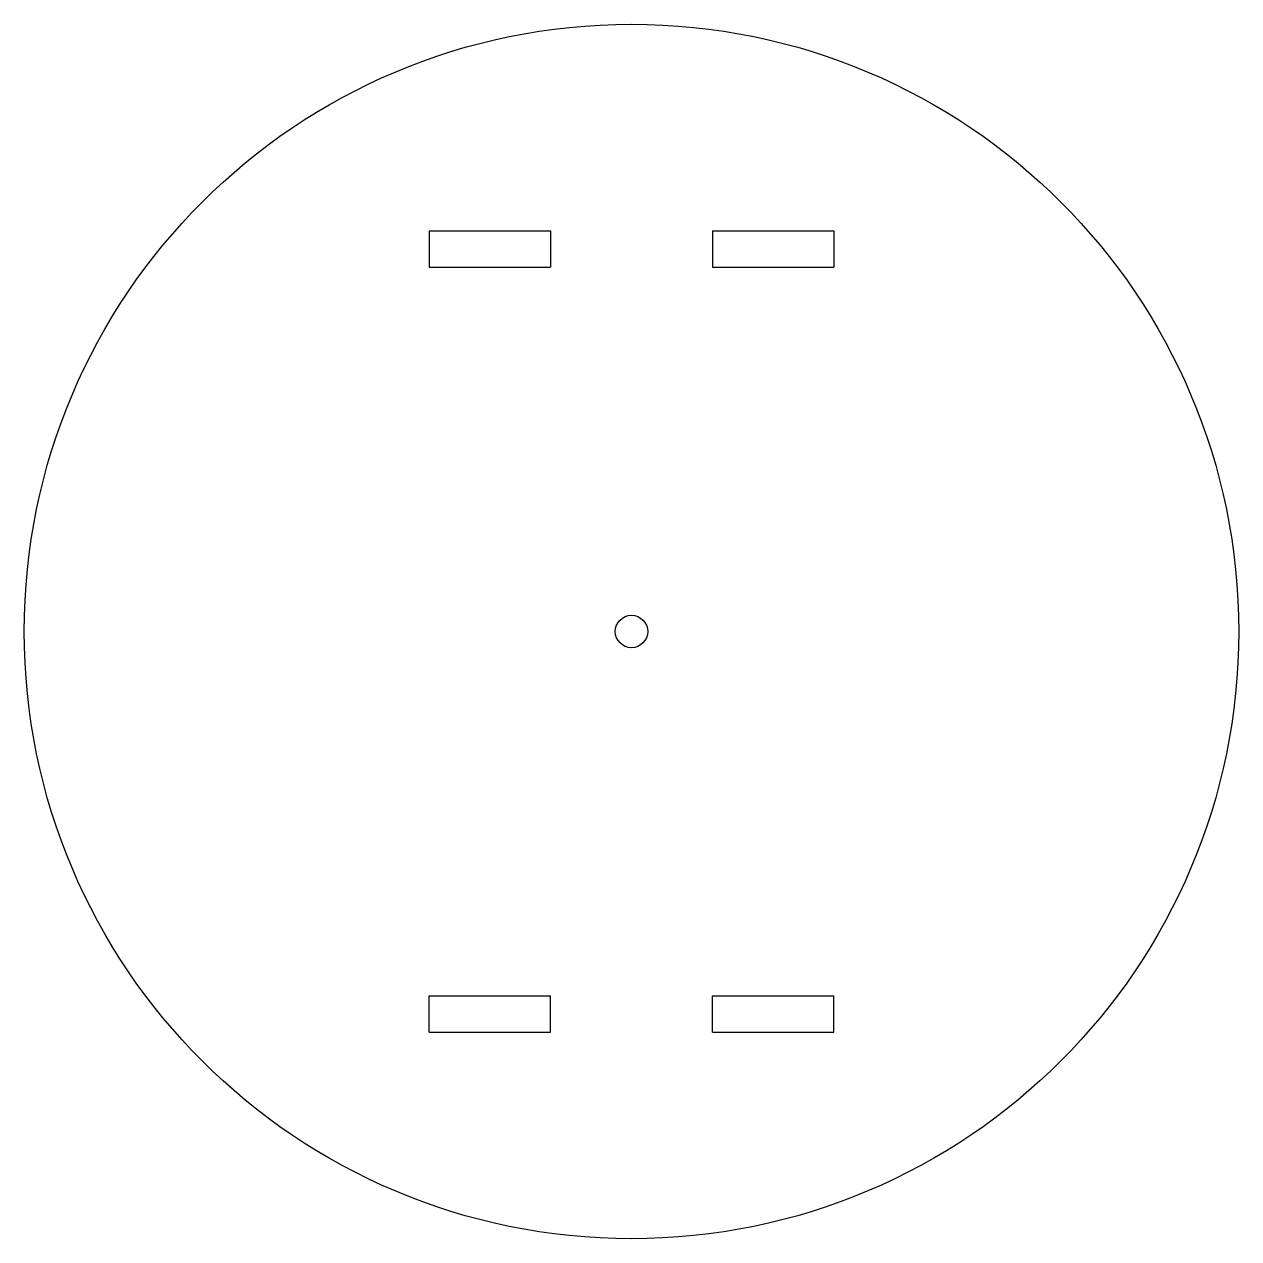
# Model space of a CAD drawing. Header units: millimetres. Extents: x -75 to 75, y -75 to 75.
import ezdxf

# ---------------------------------------------------------------- set-up
doc = ezdxf.new("R2010")
doc.units = ezdxf.units.MM

msp = doc.modelspace()

# ---------------------------------------------------------------- linework, layer by layer
at = {"color": 7, "linetype": 'Continuous', "lineweight": 25}
for p, q in [((-25, 49.5), (-25, 45)), ((-25, 49.5), (-10, 49.5)), ((-10, 49.5), (-10, 45)), ((10, 49.5), (10, 45)), ((10, 49.5), (25, 49.5)), ((25, 49.5), (25, 45)), ((-25, 45), (-10, 45)), ((10, 45), (25, 45)), ((-25, -49.5), (-25, -45)), ((-25, -45), (-10, -45)), ((-10, -49.5), (-10, -45)), ((10, -49.5), (10, -45)), ((10, -45), (25, -45)), ((25, -49.5), (25, -45)), ((-25, -49.5), (-10, -49.5)), ((10, -49.5), (25, -49.5))]:
    msp.add_line(p, q, dxfattribs=at)
for radius in [75, 2]:
    msp.add_circle((0, 0), radius, dxfattribs=at)

doc.saveas('drawing.dxf')
